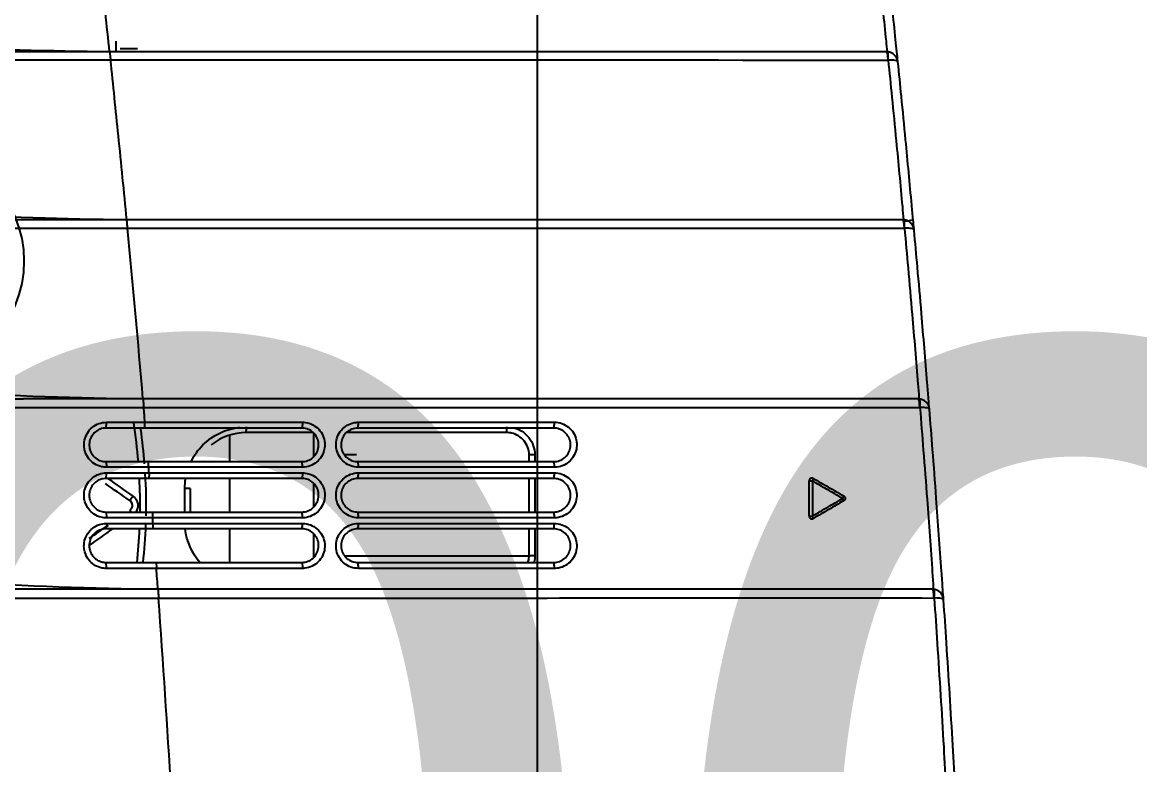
# Model space of a CAD drawing. Header units: millimetres. Extents: x 261942 to 379971, y 117646 to 213875.
# Drawn here: x 328403.7 to 328503.5, y 162389.7 to 162456 of the extents above; entities that cross this region are included whole.
import ezdxf

# ---------------------------------------------------------------- set-up
doc = ezdxf.new("R2010")
doc.units = ezdxf.units.MM
doc.header["$LTSCALE"] = 100
doc.header["$PDMODE"] = 3
doc.linetypes.add('HIDDEN', pattern=[9.525, 6.35, -3.175])
doc.layers.get('DEFPOINTS').update_dxf_attribs({"color": 248})
doc.layers.add('06-LIGHT', color=4, linetype='Continuous')
doc.layers.add('07-DIM', color=5, linetype='Continuous')
doc.styles.add('YOURNAME', font='HY울릉도M.TTF')
doc.dimstyles.new('YOURNAME-60', dxfattribs={"dimscale": 60, "dimtxt": 1.8, "dimasz": 0.9, "dimexe": 1, "dimexo": 3, "dimgap": 0.7, "dimtad": 1, "dimdec": 0, "dimzin": 0, "dimdsep": 46, "dimtxsty": 'YOURNAME', "dimblk": 'ARCHTICK', "dimcen": 0, "dimclrd": 1, "dimclre": 1, "dimclrt": 7, "dimadec": 0, "dimazin": 0, "dimtfac": 1, "dimtdec": 0, "dimtix": 1, "dimtmove": 2, "dimatfit": 3, "dimldrblk": 'ARCHTICK', "dimfxl": 0, "dimtolj": 1, "dimtzin": 0, "dimarcsym": 0})

# ---------------------------------------------------------------- blocks, each defined once
blk = doc.blocks.new('*U120')
at = {"color": 8}
for p, q in [((67.44, 103.098), (67.44, 106.098)), ((57.106, 105.5), (40.665, 105.5)), ((59.793, 105.5), (59.94, 105.5)), ((59.94, 103.515), (59.94, 105.683)), ((59.94, 99.018), (59.94, 101.185)), ((67.44, 98.598), (67.44, 101.598)), ((76.319, 101.41), (76.32, 101.41)), ((76.32, 100.591), (76.319, 100.591)), ((67.44, 94.756), (67.44, 97.098)), ((56.091, 96.5), (57.14, 96.5)), ((59.794, 96.5), (59.94, 96.5)), ((59.94, 94.5), (59.94, 96.687)), ((5.892, 91.5), (5.891, 91.5)), ((7.261, 75.5), (7.26, 75.5)), ((77.19, 60.2), (75.662, 60.2))]:
    blk.add_line(p, q, dxfattribs=at)
at = {"color": 1, "linetype": 'HIDDEN'}
blk.add_lwpolyline([(1179.942, 464.985), (1179.942, 14.985), (39.942, 14.985), (39.942, 464.985)], close=True, dxfattribs=at)
at = {"color": 8, "ltscale": 5}
blk.add_circle((95.792, 79.185), 10, dxfattribs=at)
at = {"color": 8}
for centre, start, end in [((15.396, 101.948), 0, 120), ((15.396, 98.814), 240, 0)]:
    blk.add_arc(centre, 0.25, start, end, dxfattribs=at)
at = {"color": 8, "extrusion": (0, 0, -1)}
blk.add_arc((-12.681, 100.381), 0.25, 300, 60, dxfattribs=at)
at = {"color": 8}
for centre, major_axis, ratio, start_param, end_param in [((4.61, 109.301), (0.081, 0.796), 0.16865, 1.619684, 3.142132), ((4.63, 109.3), (0, -0.8), 0.172581, 4.743891, 6.283185), ((38.465, 106.598), (0, -0.5), 0.120491, 4.644768, 6.283185), ((55.965, 106.598), (0, -0.5), 0.102549, 4.642806, 6.283185), ((40.165, 105.5), (-0.5, 0), 0.00112, 1.53589, 3.141593), ((77.459, 101), (70.962, 49.985), 0.017143, 1.522775, 1.553151), ((77.745, 100.591), (70.963, 49.485), 0.017199, 1.527422, 1.551665), ((78.307, 101), (70.246, 48.985), 0.017199, 1.535103, 1.559588), ((38.465, 102.598), (0, -0.5), 0.120705, 3.141593, 4.677658), ((55.965, 102.598), (0, -0.5), 0.103019, 3.141593, 4.676553), ((15.396, 101.948), (0.125, -0.217), 0.116328, 3.141593, 4.612423), ((15.396, 101.948), (-0.25, 0), 0.028883, 3.141593, 4.863098), ((38.465, 102.098), (0, -0.5), 0.120719, 4.68176, 6.283185), ((55.965, 102.098), (0, -0.5), 0.103065, 4.680761, 6.283185), ((76.032, 101.819), (-0.286, 0.41), 0.038088, 3.171638, 4.101454), ((12.681, 100.381), (-0.125, -0.217), 0.14247, 4.775685, 6.283185), ((12.681, 100.381), (0.125, -0.217), 0.126402, 3.141593, 4.620752), ((76.032, 100.181), (0.286, 0.41), 0.038088, 4.71878, 6.25314), ((77.459, 101), (-70.962, 49.985), 0.017143, 1.563014, 1.594553), ((77.745, 101.41), (-70.963, 49.485), 0.017199, 1.562687, 1.59367), ((78.307, 101), (-70.246, 48.985), 0.017199, 1.554496, 1.585784), ((71.44, 99.5), (-0.5, 0), 0.00112, 0, 1.53589), ((15.396, 98.814), (-0.125, -0.217), 0.132333, 4.784137, 6.283185), ((15.396, 98.814), (0.25, 0), 0.003959, 0, 1.721518), ((38.465, 98.098), (0, -0.5), 0.120738, 3.141593, 4.714524), ((55.965, 98.098), (0, -0.5), 0.10333, 3.141593, 4.714382), ((38.465, 97.598), (0, -0.5), 0.120728, 4.718615, 6.283185), ((55.965, 97.598), (0, 0.5), 0.10335, 1.576989, 3.141593), ((40.165, 96.5), (-0.5, 0), 0.00112, 1.53589, 3.141593), ((38.465, 93.598), (0, 0.5), 0.120552, 0, 1.609749), ((42.665, 94), (0, -0.5), 0.0349, 3.141593, 4.713595), ((55.965, 93.598), (0, -0.5), 0.103408, 3.141593, 4.75217), ((65.94, 94), (0, -0.5), 0.0349, 3.141593, 4.713595), ((5.874, 92.301), (0.067, 0.797), 0.161273, 1.629867, 3.14204), ((5.891, 92.3), (0, -0.8), 0.165536, 4.757669, 6.283185), ((7.247, 76.3), (0.052, 0.798), 0.150698, 1.642644, 3.141934), ((7.26, 76.3), (0, -0.8), 0.154906, 4.774382, 6.283185), ((8.696, 61.3), (0.033, 0.799), 0.136296, 1.657406, 3.14181), ((8.704, 61.3), (0, -0.8), 0.139682, 4.79332, 6.283185)]:
    blk.add_ellipse(centre, major_axis=major_axis, ratio=ratio, start_param=start_param, end_param=end_param, dxfattribs=at)
for points, degree, knots in [([(2.572, 126.5), (2.572, 126.5), (2.572, 126.5), (2.647, 125.155), (2.724, 123.808), (2.894, 120.929), (2.987, 119.397), (3.178, 116.332), (3.276, 114.798), (3.46, 111.988), (3.546, 110.71), (3.633, 109.432)], 3, [0, 0, 0, 0, 0.000004, 0.000004, 0.237138, 0.237138, 0.506455, 0.506455, 0.775615, 0.775615, 1, 1, 1, 1]), ([(4.472, 109.276), (4.379, 110.626), (4.289, 111.976), (4.099, 114.869), (4.001, 116.411), (3.809, 119.495), (3.716, 121.037), (3.548, 123.888), (3.473, 125.198), (3.399, 126.507)], 3, [0, 0, 0, 0, 0.234873, 0.234873, 0.503118, 0.503118, 0.771519, 0.771519, 1, 1, 1, 1]), ([(3.633, 109.432), (3.633, 109.432), (3.633, 109.431), (3.635, 109.413), (3.646, 109.396), (3.686, 109.366), (3.715, 109.352), (3.808, 109.321), (3.887, 109.304), (4.045, 109.285), (4.119, 109.28), (4.284, 109.273), (4.377, 109.273), (4.472, 109.276)], 3, [0, 0, 0, 0, 0.004597, 0.004597, 0.179593, 0.179593, 0.345083, 0.345083, 0.60954, 0.60954, 0.795855, 0.795855, 1, 1, 1, 1]), ([(3.633, 109.432), (3.633, 109.43), (3.634, 109.428), (3.64, 109.345), (3.656, 109.264), (3.705, 109.114), (3.738, 109.044), (3.841, 108.874), (3.925, 108.78), (4.092, 108.653), (4.169, 108.609), (4.338, 108.539), (4.433, 108.515), (4.528, 108.505)], 3, [0, 0, 0, 0, 0.004597, 0.004597, 0.179597, 0.179597, 0.345088, 0.345088, 0.609538, 0.609538, 0.795853, 0.795853, 1, 1, 1, 1]), ([(73.766, 109.28), (62.172, 109.278), (50.594, 109.276), (27.488, 109.274), (15.954, 109.273), (4.492, 109.275)], 3, [0, 0, 0, 0, 0.5, 0.5, 1, 1, 1, 1]), ([(73.827, 108.5), (73.824, 108.521), (73.819, 108.564), (73.795, 108.875), (73.776, 109.145), (73.766, 109.28)], 3, [0, 0, 0, 0, 0.336576, 0.66963, 1, 1, 1, 1]), ([(3.703, 108.5), (3.703, 108.5), (3.703, 108.5), (3.739, 107.966), (3.776, 107.432), (3.964, 104.723), (4.121, 102.543), (4.391, 98.909), (4.501, 97.455), (4.706, 94.808), (4.8, 93.614), (4.895, 92.42)], 3, [0, 0, 0, 0, 0.000004, 0.000004, 0.099857, 0.099857, 0.50649, 0.50649, 0.77742, 0.77742, 1, 1, 1, 1]), ([(5.742, 92.264), (5.641, 93.53), (5.541, 94.797), (5.33, 97.527), (5.219, 98.991), (4.948, 102.651), (4.791, 104.846), (4.605, 107.525), (4.572, 108.013), (4.539, 108.5), (4.539, 108.5), (4.539, 108.5)], 3, [0, 0, 0, 0, 0.233824, 0.233824, 0.504066, 0.504066, 0.909668, 0.909668, 0.999996, 0.999996, 1, 1, 1, 1]), ([(4.63, 108.5), (16.079, 108.5), (27.6, 108.5), (50.68, 108.5), (62.245, 108.5), (73.827, 108.5)], 3, [0, 0, 0, 0, 0.5, 0.5, 1, 1, 1, 1]), ([(73.828, 108.5), (85.608, 108.394), (97.739, 107.55), (109.827, 106.432), (110.141, 106.403)], 3, [0, 0, 0, 0, 0.974091, 1, 1, 1, 1]), ([(38.405, 102.615), (38.179, 102.615), (37.95, 102.654), (37.524, 102.805), (37.322, 102.919), (36.971, 103.204), (36.817, 103.379), (36.581, 103.766), (36.495, 103.982), (36.401, 104.424), (36.391, 104.655), (36.448, 105.101), (36.515, 105.322), (36.715, 105.722), (36.85, 105.907), (37.169, 106.218), (37.357, 106.348), (37.759, 106.537), (37.98, 106.598), (38.268, 106.628), (38.337, 106.631), (38.405, 106.631)], 3, [0, 0, 0, 0, 0.108501, 0.108501, 0.217078, 0.217078, 0.325752, 0.325752, 0.434077, 0.434077, 0.541746, 0.541746, 0.648671, 0.648671, 0.755015, 0.755015, 0.861181, 0.861181, 0.967704, 0.967704, 1, 1, 1, 1]), ([(38.465, 106.098), (38.414, 106.098), (38.363, 106.095), (38.146, 106.073), (37.981, 106.027), (37.68, 105.886), (37.539, 105.789), (37.3, 105.557), (37.198, 105.419), (37.049, 105.12), (36.998, 104.955), (36.956, 104.622), (36.963, 104.448), (37.033, 104.118), (37.098, 103.957), (37.275, 103.668), (37.39, 103.538), (37.653, 103.325), (37.805, 103.24), (38.124, 103.127), (38.295, 103.098), (38.465, 103.098)], 3, [0, 0, 0, 0, 0.032428, 0.032428, 0.139186, 0.139186, 0.24526, 0.24526, 0.35125, 0.35125, 0.457712, 0.457712, 0.565001, 0.565001, 0.673185, 0.673185, 0.782019, 0.782019, 0.891004, 0.891004, 1, 1, 1, 1]), ([(38.405, 106.631), (38.736, 106.631), (39.067, 106.631), (40.721, 106.631), (42.045, 106.631), (47.548, 106.632), (51.73, 106.632), (55.914, 106.632)], 3, [0, 0, 0, 0, 0.056756, 0.056756, 0.283781, 0.283781, 1, 1, 1, 1]), ([(40.147, 105.5), (40.147, 105.683), (40.168, 105.868), (40.212, 106.065), (40.216, 106.082), (40.22, 106.1)], 3, [0, 0, 0, 0, 0.90979, 0.90979, 1, 1, 1, 1]), ([(40.758, 106.104), (40.741, 106.049), (40.726, 105.994), (40.681, 105.795), (40.665, 105.647), (40.665, 105.5)], 3, [0, 0, 0, 0, 0.282022, 0.282022, 1, 1, 1, 1]), ([(55.914, 106.632), (56.139, 106.632), (56.368, 106.593), (56.792, 106.442), (56.994, 106.329), (57.345, 106.045), (57.499, 105.871), (57.736, 105.485), (57.822, 105.269), (57.917, 104.827), (57.927, 104.595), (57.87, 104.149), (57.804, 103.928), (57.605, 103.528), (57.47, 103.343), (57.152, 103.031), (56.964, 102.9), (56.562, 102.711), (56.341, 102.649), (56.051, 102.619), (55.982, 102.615), (55.913, 102.615)], 3, [0, 0, 0, 0, 0.108185, 0.108185, 0.216425, 0.216425, 0.325056, 0.325056, 0.433562, 0.433562, 0.541346, 0.541346, 0.64822, 0.64822, 0.754494, 0.754494, 0.860743, 0.860743, 0.967469, 0.967469, 1, 1, 1, 1]), ([(55.965, 103.098), (56.016, 103.098), (56.068, 103.1), (56.285, 103.123), (56.451, 103.169), (56.752, 103.31), (56.893, 103.408), (57.132, 103.64), (57.233, 103.779), (57.382, 104.078), (57.432, 104.243), (57.474, 104.576), (57.467, 104.749), (57.395, 105.079), (57.33, 105.241), (57.153, 105.529), (57.038, 105.659), (56.775, 105.871), (56.623, 105.956), (56.305, 106.068), (56.134, 106.098), (55.965, 106.098)], 3, [0, 0, 0, 0, 0.032628, 0.032628, 0.139536, 0.139536, 0.245702, 0.245702, 0.351641, 0.351641, 0.458067, 0.458067, 0.565498, 0.565498, 0.673919, 0.673919, 0.782769, 0.782769, 0.891417, 0.891417, 1, 1, 1, 1]), ([(60.916, 102.616), (60.839, 102.616), (60.763, 102.62), (60.464, 102.655), (60.242, 102.72), (59.838, 102.918), (59.65, 103.054), (59.334, 103.376), (59.201, 103.567), (59.01, 103.976), (58.949, 104.2), (58.912, 104.567), (58.913, 104.711), (58.955, 105.074), (59.018, 105.295), (59.212, 105.698), (59.345, 105.886), (59.66, 106.202), (59.847, 106.335), (60.248, 106.53), (60.467, 106.594), (60.764, 106.628), (60.84, 106.633), (60.916, 106.633)], 3, [0, 0, 0, 0, 0.036246, 0.036246, 0.144196, 0.144196, 0.252559, 0.252559, 0.361022, 0.361022, 0.469276, 0.469276, 0.536851, 0.536851, 0.643802, 0.643802, 0.750668, 0.750668, 0.857276, 0.857276, 0.963954, 0.963954, 1, 1, 1, 1]), ([(60.965, 106.098), (60.908, 106.097), (60.851, 106.094), (60.629, 106.069), (60.464, 106.021), (60.164, 105.876), (60.024, 105.776), (59.788, 105.54), (59.688, 105.4), (59.543, 105.099), (59.495, 104.934), (59.464, 104.662), (59.463, 104.555), (59.49, 104.281), (59.537, 104.113), (59.68, 103.808), (59.779, 103.665), (60.016, 103.425), (60.157, 103.323), (60.46, 103.176), (60.626, 103.127), (60.85, 103.101), (60.908, 103.098), (60.965, 103.098)], 3, [0, 0, 0, 0, 0.03612, 0.03612, 0.142967, 0.142967, 0.249485, 0.249485, 0.356064, 0.356064, 0.462661, 0.462661, 0.530041, 0.530041, 0.638131, 0.638131, 0.746663, 0.746663, 0.855313, 0.855313, 0.96366, 0.96366, 1, 1, 1, 1]), ([(60.916, 106.633), (61.248, 106.633), (61.579, 106.633), (63.238, 106.633), (64.566, 106.633), (68.582, 106.633), (71.272, 106.634), (73.963, 106.634), (73.963, 106.634), (73.963, 106.634)], 3, [0, 0, 0, 0, 0.076326, 0.076326, 0.381632, 0.381632, 0.999995, 0.999995, 1, 1, 1, 1]), ([(73.963, 106.634), (73.963, 106.634), (73.963, 106.634), (74.295, 106.634), (74.627, 106.634), (76.116, 106.635), (77.273, 106.635), (78.431, 106.636)], 3, [0, 0, 0, 0, 0.000013, 0.000013, 0.223182, 0.223182, 1, 1, 1, 1]), ([(78.431, 106.636), (78.594, 106.636), (78.759, 106.616), (79.135, 106.521), (79.346, 106.428), (79.72, 106.181), (79.889, 106.022), (80.161, 105.663), (80.267, 105.457), (80.38, 105.105), (80.409, 104.963), (80.443, 104.597), (80.426, 104.367), (80.319, 103.932), (80.228, 103.72), (79.983, 103.344), (79.828, 103.175), (79.474, 102.901), (79.272, 102.793), (78.858, 102.654), (78.642, 102.619), (78.428, 102.618)], 3, [0, 0, 0, 0, 0.077851, 0.077851, 0.185317, 0.185317, 0.293315, 0.293315, 0.401647, 0.401647, 0.469766, 0.469766, 0.577002, 0.577002, 0.684259, 0.684259, 0.791133, 0.791133, 0.897844, 0.897844, 1, 1, 1, 1]), ([(78.465, 103.098), (78.625, 103.098), (78.786, 103.124), (79.097, 103.227), (79.248, 103.308), (79.513, 103.512), (79.629, 103.639), (79.812, 103.919), (79.88, 104.077), (79.96, 104.403), (79.973, 104.574), (79.947, 104.847), (79.925, 104.953), (79.841, 105.216), (79.76, 105.37), (79.557, 105.638), (79.43, 105.757), (79.15, 105.942), (78.992, 106.011), (78.711, 106.082), (78.587, 106.097), (78.465, 106.098)], 3, [0, 0, 0, 0, 0.102245, 0.102245, 0.208882, 0.208882, 0.315495, 0.315495, 0.422426, 0.422426, 0.529438, 0.529438, 0.597522, 0.597522, 0.705987, 0.705987, 0.814273, 0.814273, 0.922037, 0.922037, 1, 1, 1, 1]), ([(40.665, 105.5), (40.665, 105.167), (40.665, 104.834), (40.665, 104.033), (40.665, 103.565), (40.665, 103.097)], 3, [0, 0, 0, 0, 0.416195, 0.416195, 1, 1, 1, 1]), ([(12.556, 100.598), (12.999, 100.853), (13.441, 101.109), (14.346, 101.631), (14.808, 101.898), (15.271, 102.165)], 3, [0, 0, 0, 0, 0.489286, 0.489286, 1, 1, 1, 1]), ([(15.358, 101.955), (14.895, 101.688), (14.433, 101.42), (13.528, 100.897), (13.085, 100.641), (12.643, 100.385)], 3, [0, 0, 0, 0, 0.510714, 0.510714, 1, 1, 1, 1]), ([(15.358, 98.815), (15.358, 99.34), (15.358, 99.864), (15.358, 100.911), (15.358, 101.433), (15.358, 101.955)], 3, [0, 0, 0, 0, 0.50116, 0.50116, 1, 1, 1, 1]), ([(15.646, 101.948), (15.646, 101.427), (15.646, 100.906), (15.646, 99.861), (15.646, 99.338), (15.646, 98.814)], 3, [0, 0, 0, 0, 0.498839, 0.498839, 1, 1, 1, 1]), ([(38.404, 98.096), (38.179, 98.096), (37.951, 98.136), (37.526, 98.286), (37.323, 98.4), (36.972, 98.684), (36.819, 98.859), (36.583, 99.243), (36.497, 99.458), (36.402, 99.898), (36.391, 100.128), (36.446, 100.573), (36.512, 100.793), (36.709, 101.194), (36.843, 101.38), (37.16, 101.693), (37.348, 101.825), (37.751, 102.016), (37.972, 102.078), (38.264, 102.109), (38.334, 102.113), (38.404, 102.113)], 3, [0, 0, 0, 0, 0.108286, 0.108286, 0.21667, 0.21667, 0.324851, 0.324851, 0.432489, 0.432489, 0.539562, 0.539562, 0.646218, 0.646218, 0.752731, 0.752731, 0.859444, 0.859444, 0.966684, 0.966684, 1, 1, 1, 1]), ([(38.404, 102.113), (38.735, 102.113), (39.066, 102.113), (40.721, 102.113), (42.045, 102.113), (47.548, 102.113), (51.729, 102.113), (55.913, 102.113)], 3, [0, 0, 0, 0, 0.056754, 0.056754, 0.283772, 0.283772, 1, 1, 1, 1]), ([(55.913, 102.615), (55.582, 102.615), (55.25, 102.615), (53.593, 102.615), (52.267, 102.615), (46.759, 102.615), (42.58, 102.615), (38.405, 102.615)], 3, [0, 0, 0, 0, 0.056754, 0.056754, 0.283773, 0.283773, 1, 1, 1, 1]), ([(55.913, 102.113), (56.139, 102.113), (56.367, 102.074), (56.792, 101.924), (56.994, 101.81), (57.345, 101.527), (57.498, 101.352), (57.734, 100.967), (57.821, 100.752), (57.916, 100.312), (57.927, 100.082), (57.872, 99.637), (57.806, 99.417), (57.61, 99.017), (57.476, 98.831), (57.159, 98.518), (56.971, 98.386), (56.568, 98.194), (56.346, 98.131), (56.054, 98.1), (55.983, 98.097), (55.913, 98.097)], 3, [0, 0, 0, 0, 0.108108, 0.108108, 0.216298, 0.216298, 0.324535, 0.324535, 0.432347, 0.432347, 0.539476, 0.539476, 0.646052, 0.646052, 0.752517, 0.752517, 0.859336, 0.859336, 0.966737, 0.966737, 1, 1, 1, 1]), ([(60.915, 98.097), (60.832, 98.097), (60.747, 98.102), (60.441, 98.141), (60.22, 98.209), (59.817, 98.412), (59.631, 98.55), (59.319, 98.875), (59.189, 99.067), (59.003, 99.478), (58.944, 99.701), (58.912, 100.065), (58.914, 100.208), (58.958, 100.57), (59.023, 100.79), (59.22, 101.192), (59.354, 101.379), (59.672, 101.693), (59.86, 101.825), (60.264, 102.017), (60.485, 102.079), (60.776, 102.11), (60.846, 102.114), (60.916, 102.114)], 3, [0, 0, 0, 0, 0.03981, 0.03981, 0.148007, 0.148007, 0.256203, 0.256203, 0.364183, 0.364183, 0.471842, 0.471842, 0.538525, 0.538525, 0.645662, 0.645662, 0.752693, 0.752693, 0.859719, 0.859719, 0.967018, 0.967018, 1, 1, 1, 1]), ([(74.263, 102.617), (74.263, 102.617), (74.263, 102.617), (73.931, 102.617), (73.599, 102.617), (71.939, 102.617), (70.61, 102.616), (66.493, 102.616), (63.703, 102.616), (60.916, 102.616)], 3, [0, 0, 0, 0, 0.000004, 0.000004, 0.074608, 0.074608, 0.373021, 0.373021, 1, 1, 1, 1]), ([(60.916, 102.114), (61.247, 102.114), (61.579, 102.114), (63.238, 102.114), (64.565, 102.114), (68.695, 102.114), (71.498, 102.114), (74.302, 102.115), (74.302, 102.115), (74.302, 102.115)], 3, [0, 0, 0, 0, 0.074389, 0.074389, 0.371944, 0.371944, 0.999996, 0.999996, 1, 1, 1, 1]), ([(78.428, 102.618), (78.096, 102.618), (77.763, 102.618), (76.375, 102.617), (75.319, 102.617), (74.263, 102.617), (74.263, 102.617), (74.263, 102.617)], 3, [0, 0, 0, 0, 0.239348, 0.239348, 0.999986, 0.999986, 1, 1, 1, 1]), ([(74.302, 102.115), (74.302, 102.115), (74.302, 102.115), (74.634, 102.115), (74.966, 102.115), (76.341, 102.115), (77.384, 102.115), (78.428, 102.116)], 3, [0, 0, 0, 0, 0.000014, 0.000014, 0.241602, 0.241602, 1, 1, 1, 1]), ([(78.428, 102.116), (78.583, 102.116), (78.739, 102.098), (79.108, 102.01), (79.32, 101.919), (79.698, 101.676), (79.869, 101.519), (80.145, 101.163), (80.254, 100.959), (80.37, 100.61), (80.4, 100.47), (80.44, 100.106), (80.427, 99.877), (80.326, 99.44), (80.238, 99.227), (80, 98.848), (79.847, 98.677), (79.498, 98.397), (79.297, 98.286), (78.875, 98.137), (78.649, 98.099), (78.426, 98.098)], 3, [0, 0, 0, 0, 0.073729, 0.073729, 0.181483, 0.181483, 0.289444, 0.289444, 0.397393, 0.397393, 0.464668, 0.464668, 0.571754, 0.571754, 0.678827, 0.678827, 0.785803, 0.785803, 0.892946, 0.892946, 1, 1, 1, 1]), ([(38.465, 101.598), (38.412, 101.598), (38.359, 101.595), (38.141, 101.572), (37.975, 101.525), (37.673, 101.382), (37.532, 101.284), (37.294, 101.05), (37.194, 100.911), (37.046, 100.612), (36.997, 100.447), (36.956, 100.115), (36.963, 99.943), (37.035, 99.615), (37.099, 99.454), (37.276, 99.167), (37.391, 99.036), (37.654, 98.824), (37.806, 98.739), (38.125, 98.627), (38.296, 98.598), (38.465, 98.598)], 3, [0, 0, 0, 0, 0.033474, 0.033474, 0.14108, 0.14108, 0.247873, 0.247873, 0.354169, 0.354169, 0.460411, 0.460411, 0.567043, 0.567043, 0.674393, 0.674393, 0.782562, 0.782562, 0.891233, 0.891233, 1, 1, 1, 1]), ([(40.147, 98.598), (40.147, 99.565), (40.147, 100.532), (40.147, 101.532), (40.147, 101.565), (40.147, 101.597)], 3, [0, 0, 0, 0, 0.967399, 0.967399, 1, 1, 1, 1]), ([(40.665, 101.597), (40.665, 101.232), (40.665, 100.866), (40.665, 99.866), (40.665, 99.232), (40.665, 98.598)], 3, [0, 0, 0, 0, 0.365767, 0.365767, 1, 1, 1, 1]), ([(55.965, 98.598), (56.017, 98.598), (56.07, 98.6), (56.289, 98.623), (56.455, 98.67), (56.758, 98.813), (56.899, 98.912), (57.136, 99.146), (57.237, 99.285), (57.384, 99.584), (57.433, 99.748), (57.474, 100.08), (57.466, 100.253), (57.395, 100.581), (57.33, 100.742), (57.153, 101.029), (57.038, 101.159), (56.775, 101.371), (56.623, 101.456), (56.305, 101.568), (56.134, 101.598), (55.965, 101.598)], 3, [0, 0, 0, 0, 0.033385, 0.033385, 0.141099, 0.141099, 0.248011, 0.248011, 0.354289, 0.354289, 0.460473, 0.460473, 0.56718, 0.56718, 0.674743, 0.674743, 0.783016, 0.783016, 0.891497, 0.891497, 1, 1, 1, 1]), ([(60.965, 101.598), (60.913, 101.597), (60.861, 101.595), (60.643, 101.572), (60.477, 101.525), (60.174, 101.382), (60.033, 101.284), (59.795, 101.049), (59.694, 100.91), (59.546, 100.609), (59.497, 100.444), (59.465, 100.174), (59.463, 100.068), (59.487, 99.796), (59.532, 99.629), (59.671, 99.322), (59.768, 99.179), (60.002, 98.936), (60.142, 98.833), (60.444, 98.681), (60.61, 98.631), (60.839, 98.602), (60.902, 98.598), (60.965, 98.598)], 3, [0, 0, 0, 0, 0.03307, 0.03307, 0.140669, 0.140669, 0.24776, 0.24776, 0.354618, 0.354618, 0.461426, 0.461426, 0.527881, 0.527881, 0.635258, 0.635258, 0.743152, 0.743152, 0.851512, 0.851512, 0.960069, 0.960069, 1, 1, 1, 1]), ([(70.94, 99.5), (70.94, 99.834), (70.94, 100.167), (70.94, 100.866), (70.94, 101.232), (70.94, 101.598)], 3, [0, 0, 0, 0, 0.476796, 0.476796, 1, 1, 1, 1]), ([(71.422, 101.598), (71.422, 101.565), (71.422, 101.532), (71.422, 100.833), (71.422, 100.166), (71.422, 99.5)], 3, [0, 0, 0, 0, 0.046661, 0.046661, 1, 1, 1, 1]), ([(76.05, 100.173), (75.985, 100.218), (75.926, 100.271), (75.8, 100.415), (75.739, 100.513), (75.654, 100.721), (75.629, 100.834), (75.619, 101.017), (75.623, 101.088), (75.651, 101.269), (75.688, 101.379), (75.765, 101.523), (75.792, 101.566), (75.822, 101.606)], 3, [0, 0, 0, 0, 0.145885, 0.145885, 0.355443, 0.355443, 0.565518, 0.565518, 0.695707, 0.695707, 0.906755, 0.906755, 1, 1, 1, 1]), ([(76.319, 101.41), (76.301, 101.398), (76.284, 101.384), (76.227, 101.332), (76.191, 101.287), (76.137, 101.188), (76.118, 101.133), (76.104, 101.044), (76.102, 101.008), (76.107, 100.918), (76.12, 100.862), (76.163, 100.759), (76.193, 100.71), (76.257, 100.639), (76.286, 100.613), (76.319, 100.591)], 3, [0, 0, 0, 0, 0.066277, 0.066277, 0.243538, 0.243538, 0.419249, 0.419249, 0.527308, 0.527308, 0.701967, 0.701967, 0.877213, 0.877213, 1, 1, 1, 1]), ([(76.32, 101.41), (76.274, 101.378), (76.233, 101.337), (76.167, 101.246), (76.142, 101.195), (76.11, 101.087), (76.103, 101.03), (76.109, 100.919), (76.122, 100.863), (76.164, 100.76), (76.194, 100.711), (76.257, 100.64), (76.287, 100.613), (76.32, 100.591)], 3, [0, 0, 0, 0, 0.175877, 0.175877, 0.351794, 0.351794, 0.527146, 0.527146, 0.701996, 0.701996, 0.876911, 0.876911, 1, 1, 1, 1]), ([(78.465, 98.598), (78.632, 98.598), (78.801, 98.627), (79.117, 98.737), (79.268, 98.82), (79.529, 99.029), (79.644, 99.157), (79.822, 99.44), (79.888, 99.598), (79.963, 99.924), (79.973, 100.096), (79.943, 100.368), (79.92, 100.472), (79.833, 100.733), (79.751, 100.885), (79.544, 101.151), (79.416, 101.268), (79.133, 101.45), (78.974, 101.518), (78.698, 101.584), (78.581, 101.597), (78.465, 101.598)], 3, [0, 0, 0, 0, 0.107278, 0.107278, 0.214509, 0.214509, 0.321349, 0.321349, 0.428125, 0.428125, 0.534902, 0.534902, 0.602044, 0.602044, 0.709956, 0.709956, 0.818084, 0.818084, 0.926117, 0.926117, 1, 1, 1, 1]), ([(15.271, 98.598), (14.827, 98.854), (14.384, 99.11), (13.479, 99.632), (13.018, 99.898), (12.556, 100.165)], 3, [0, 0, 0, 0, 0.489926, 0.489926, 1, 1, 1, 1]), ([(12.643, 100.385), (13.104, 100.118), (13.566, 99.852), (14.471, 99.328), (14.914, 99.072), (15.358, 98.815)], 3, [0, 0, 0, 0, 0.510078, 0.510078, 1, 1, 1, 1]), ([(55.913, 98.097), (55.582, 98.097), (55.25, 98.097), (53.592, 98.096), (52.267, 98.096), (46.759, 98.096), (42.58, 98.096), (38.404, 98.096)], 3, [0, 0, 0, 0, 0.056754, 0.056754, 0.28377, 0.28377, 1, 1, 1, 1]), ([(74.616, 98.097), (74.616, 98.097), (74.616, 98.097), (74.284, 98.097), (73.952, 98.097), (72.291, 98.097), (70.963, 98.097), (66.727, 98.097), (63.821, 98.097), (60.915, 98.097)], 3, [0, 0, 0, 0, 0.000004, 0.000004, 0.072684, 0.072684, 0.363403, 0.363403, 1, 1, 1, 1]), ([(78.426, 98.098), (78.094, 98.098), (77.761, 98.098), (76.491, 98.098), (75.553, 98.097), (74.616, 98.097), (74.616, 98.097), (74.616, 98.097)], 3, [0, 0, 0, 0, 0.261588, 0.261588, 0.999984, 0.999984, 1, 1, 1, 1]), ([(38.405, 93.578), (38.18, 93.578), (37.952, 93.617), (37.528, 93.767), (37.326, 93.88), (36.975, 94.163), (36.822, 94.337), (36.586, 94.719), (36.499, 94.933), (36.403, 95.37), (36.391, 95.599), (36.443, 96.043), (36.507, 96.263), (36.702, 96.665), (36.835, 96.852), (37.151, 97.168), (37.339, 97.301), (37.743, 97.495), (37.965, 97.558), (38.26, 97.59), (38.332, 97.594), (38.404, 97.594)], 3, [0, 0, 0, 0, 0.107882, 0.107882, 0.215881, 0.215881, 0.323448, 0.323448, 0.430427, 0.430427, 0.537061, 0.537061, 0.643664, 0.643664, 0.750524, 0.750524, 0.857857, 0.857857, 0.965748, 0.965748, 1, 1, 1, 1]), ([(38.465, 97.098), (38.411, 97.098), (38.357, 97.095), (38.136, 97.071), (37.969, 97.023), (37.666, 96.878), (37.526, 96.779), (37.289, 96.543), (37.189, 96.404), (37.043, 96.103), (36.995, 95.939), (36.956, 95.607), (36.964, 95.436), (37.037, 95.109), (37.102, 94.95), (37.279, 94.664), (37.393, 94.534), (37.656, 94.323), (37.808, 94.239), (38.126, 94.127), (38.297, 94.098), (38.465, 94.098)], 3, [0, 0, 0, 0, 0.034419, 0.034419, 0.142762, 0.142762, 0.250327, 0.250327, 0.357125, 0.357125, 0.463407, 0.463407, 0.569594, 0.569594, 0.676176, 0.676176, 0.783568, 0.783568, 0.891704, 0.891704, 1, 1, 1, 1]), ([(38.404, 97.594), (38.735, 97.594), (39.066, 97.594), (40.721, 97.594), (42.045, 97.594), (47.548, 97.594), (51.729, 97.594), (55.913, 97.594)], 3, [0, 0, 0, 0, 0.056754, 0.056754, 0.283771, 0.283771, 1, 1, 1, 1]), ([(55.913, 97.594), (56.138, 97.594), (56.366, 97.555), (56.79, 97.405), (56.992, 97.292), (57.343, 97.009), (57.496, 96.835), (57.732, 96.453), (57.819, 96.239), (57.915, 95.801), (57.926, 95.572), (57.874, 95.128), (57.81, 94.908), (57.615, 94.507), (57.482, 94.32), (57.166, 94.004), (56.978, 93.871), (56.574, 93.677), (56.351, 93.613), (56.056, 93.582), (55.985, 93.578), (55.913, 93.578)], 3, [0, 0, 0, 0, 0.10783, 0.10783, 0.215762, 0.215762, 0.323471, 0.323471, 0.430614, 0.430614, 0.537253, 0.537253, 0.64376, 0.64376, 0.750608, 0.750608, 0.858075, 0.858075, 0.966084, 0.966084, 1, 1, 1, 1]), ([(55.965, 94.098), (56.019, 94.098), (56.072, 94.1), (56.293, 94.124), (56.46, 94.172), (56.763, 94.317), (56.904, 94.416), (57.141, 94.652), (57.241, 94.791), (57.387, 95.091), (57.435, 95.256), (57.474, 95.587), (57.466, 95.758), (57.393, 96.085), (57.328, 96.245), (57.151, 96.531), (57.036, 96.661), (56.774, 96.872), (56.622, 96.956), (56.304, 97.068), (56.133, 97.098), (55.965, 97.098)], 3, [0, 0, 0, 0, 0.034044, 0.034044, 0.142449, 0.142449, 0.250168, 0.250168, 0.356996, 0.356996, 0.463211, 0.463211, 0.569418, 0.569418, 0.67619, 0.67619, 0.783761, 0.783761, 0.891835, 0.891835, 1, 1, 1, 1]), ([(60.915, 93.578), (60.824, 93.578), (60.733, 93.584), (60.42, 93.628), (60.199, 93.698), (59.799, 93.905), (59.614, 94.045), (59.307, 94.373), (59.179, 94.565), (58.998, 94.975), (58.941, 95.199), (58.911, 95.561), (58.915, 95.702), (58.96, 96.062), (59.027, 96.283), (59.227, 96.685), (59.363, 96.871), (59.684, 97.184), (59.874, 97.314), (60.28, 97.503), (60.503, 97.564), (60.789, 97.591), (60.852, 97.595), (60.915, 97.595)], 3, [0, 0, 0, 0, 0.043237, 0.043237, 0.151417, 0.151417, 0.259221, 0.259221, 0.366628, 0.366628, 0.473779, 0.473779, 0.539795, 0.539795, 0.647301, 0.647301, 0.754686, 0.754686, 0.862228, 0.862228, 0.97008, 0.97008, 1, 1, 1, 1]), ([(60.965, 97.098), (60.918, 97.097), (60.87, 97.095), (60.656, 97.075), (60.489, 97.03), (60.184, 96.888), (60.042, 96.791), (59.801, 96.557), (59.7, 96.418), (59.55, 96.119), (59.499, 95.953), (59.465, 95.684), (59.463, 95.579), (59.485, 95.308), (59.528, 95.141), (59.664, 94.835), (59.759, 94.691), (59.99, 94.446), (60.128, 94.342), (60.428, 94.187), (60.594, 94.135), (60.828, 94.102), (60.897, 94.098), (60.965, 94.098)], 3, [0, 0, 0, 0, 0.029999, 0.029999, 0.138229, 0.138229, 0.245973, 0.245973, 0.35332, 0.35332, 0.460576, 0.460576, 0.526373, 0.526373, 0.633179, 0.633179, 0.740371, 0.740371, 0.848192, 0.848192, 0.95664, 0.95664, 1, 1, 1, 1]), ([(60.915, 97.595), (61.247, 97.595), (61.579, 97.595), (63.238, 97.595), (64.565, 97.595), (68.812, 97.595), (71.734, 97.595), (74.656, 97.595), (74.656, 97.595), (74.656, 97.595)], 3, [0, 0, 0, 0, 0.072467, 0.072467, 0.362336, 0.362336, 0.999996, 0.999996, 1, 1, 1, 1]), ([(70.852, 97.07), (70.586, 96.53), (70.234, 96.033), (68.931, 94.731), (67.748, 94.167), (66.504, 94.031)], 3, [0, 0, 0, 0, 0.32606, 0.32606, 1, 1, 1, 1]), ([(74.656, 97.595), (74.656, 97.595), (74.656, 97.595), (74.988, 97.595), (75.32, 97.595), (76.577, 97.595), (77.501, 97.596), (78.426, 97.596)], 3, [0, 0, 0, 0, 0.000016, 0.000016, 0.264399, 0.264399, 1, 1, 1, 1]), ([(78.426, 97.596), (78.574, 97.596), (78.723, 97.579), (79.086, 97.497), (79.3, 97.408), (79.68, 97.168), (79.852, 97.013), (80.131, 96.66), (80.242, 96.458), (80.361, 96.113), (80.393, 95.975), (80.437, 95.613), (80.427, 95.383), (80.332, 94.945), (80.247, 94.731), (80.014, 94.349), (79.863, 94.175), (79.517, 93.891), (79.317, 93.776), (78.889, 93.62), (78.655, 93.579), (78.424, 93.579)], 3, [0, 0, 0, 0, 0.070469, 0.070469, 0.178273, 0.178273, 0.285981, 0.285981, 0.393451, 0.393451, 0.45984, 0.45984, 0.56702, 0.56702, 0.674158, 0.674158, 0.781457, 0.781457, 0.889124, 0.889124, 1, 1, 1, 1]), ([(78.465, 94.098), (78.469, 94.098), (78.474, 94.098), (78.647, 94.099), (78.817, 94.13), (79.134, 94.245), (79.284, 94.33), (79.543, 94.543), (79.656, 94.672), (79.83, 94.958), (79.894, 95.117), (79.965, 95.444), (79.973, 95.616), (79.939, 95.886), (79.915, 95.989), (79.826, 96.247), (79.743, 96.398), (79.534, 96.662), (79.405, 96.777), (79.12, 96.957), (78.96, 97.023), (78.687, 97.085), (78.576, 97.097), (78.465, 97.098)], 3, [0, 0, 0, 0, 0.002854, 0.002854, 0.111107, 0.111107, 0.219012, 0.219012, 0.32633, 0.32633, 0.433264, 0.433264, 0.540124, 0.540124, 0.606323, 0.606323, 0.713618, 0.713618, 0.821361, 0.821361, 0.929377, 0.929377, 1, 1, 1, 1]), ([(42.004, 94.084), (41.764, 94.148), (41.531, 94.249), (41.084, 94.529), (40.869, 94.72), (40.52, 95.157), (40.381, 95.409), (40.196, 95.936), (40.147, 96.22), (40.147, 96.5)], 3, [0, 0, 0, 0, 0.228215, 0.228215, 0.485519, 0.485519, 0.742758, 0.742758, 1, 1, 1, 1]), ([(40.665, 96.5), (40.665, 96.276), (40.703, 96.05), (40.851, 95.627), (40.963, 95.426), (41.242, 95.077), (41.414, 94.924), (41.793, 94.686), (42.006, 94.599), (42.369, 94.517), (42.517, 94.5), (42.665, 94.5)], 3, [0, 0, 0, 0, 0.214742, 0.214742, 0.429493, 0.429493, 0.644321, 0.644321, 0.859295, 0.859295, 1, 1, 1, 1]), ([(55.913, 93.578), (55.582, 93.578), (55.25, 93.578), (53.593, 93.578), (52.267, 93.578), (46.759, 93.578), (42.58, 93.578), (38.405, 93.578)], 3, [0, 0, 0, 0, 0.056755, 0.056755, 0.283775, 0.283775, 1, 1, 1, 1]), ([(74.984, 93.578), (74.984, 93.578), (74.984, 93.578), (74.652, 93.578), (74.32, 93.578), (72.659, 93.578), (71.331, 93.578), (66.973, 93.578), (63.943, 93.578), (60.915, 93.578)], 3, [0, 0, 0, 0, 0.000004, 0.000004, 0.070781, 0.070781, 0.353888, 0.353888, 1, 1, 1, 1]), ([(78.424, 93.579), (78.092, 93.578), (77.76, 93.578), (76.613, 93.578), (75.798, 93.578), (74.984, 93.578), (74.984, 93.578), (74.984, 93.578)], 3, [0, 0, 0, 0, 0.289659, 0.289659, 0.999983, 0.999983, 1, 1, 1, 1]), ([(4.895, 92.42), (4.895, 92.42), (4.895, 92.419), (4.897, 92.4), (4.909, 92.383), (4.951, 92.351), (4.981, 92.337), (5.076, 92.304), (5.155, 92.288), (5.314, 92.27), (5.389, 92.265), (5.554, 92.26), (5.648, 92.26), (5.742, 92.264)], 3, [0, 0, 0, 0, 0.004579, 0.004579, 0.181838, 0.181838, 0.349144, 0.349144, 0.6109, 0.6109, 0.796796, 0.796796, 1, 1, 1, 1]), ([(4.895, 92.42), (4.896, 92.418), (4.896, 92.416), (4.903, 92.332), (4.92, 92.25), (4.973, 92.098), (5.007, 92.027), (5.114, 91.859), (5.2, 91.768), (5.368, 91.643), (5.446, 91.6), (5.616, 91.534), (5.711, 91.512), (5.807, 91.503)], 3, [0, 0, 0, 0, 0.004579, 0.004579, 0.181841, 0.181841, 0.349149, 0.349149, 0.610898, 0.610898, 0.796793, 0.796793, 1, 1, 1, 1]), ([(75.094, 92.26), (69.316, 92.26), (63.541, 92.259), (51.832, 92.26), (45.899, 92.26), (33.387, 92.261), (26.808, 92.261), (15.407, 92.262), (10.578, 92.262), (5.759, 92.264)], 3, [0, 0, 0, 0, 0.249054, 0.249054, 0.505367, 0.505367, 0.790188, 0.790188, 1, 1, 1, 1]), ([(75.162, 91.5), (75.16, 91.52), (75.154, 91.561), (75.127, 91.86), (75.105, 92.127), (75.094, 92.26)], 3, [0, 0, 0, 0, 0.333195, 0.666203, 1, 1, 1, 1]), ([(4.975, 91.5), (4.975, 91.5), (4.975, 91.5), (5.013, 91.015), (5.053, 90.529), (5.259, 87.986), (5.43, 85.924), (5.724, 82.488), (5.844, 81.113), (6.064, 78.629), (6.164, 77.519), (6.265, 76.41)], 3, [0, 0, 0, 0, 0.000004, 0.000004, 0.096735, 0.096735, 0.506429, 0.506429, 0.779373, 0.779373, 1, 1, 1, 1]), ([(7.123, 76.251), (7.015, 77.432), (6.909, 78.615), (6.681, 81.183), (6.561, 82.569), (6.265, 86.033), (6.092, 88.112), (5.889, 90.625), (5.854, 91.063), (5.819, 91.5), (5.819, 91.5), (5.819, 91.5)], 3, [0, 0, 0, 0, 0.232545, 0.232545, 0.504897, 0.504897, 0.913704, 0.913704, 0.999996, 0.999996, 1, 1, 1, 1]), ([(5.891, 91.5), (10.704, 91.5), (15.527, 91.5), (26.916, 91.5), (33.488, 91.5), (45.99, 91.5), (51.918, 91.5), (63.617, 91.5), (69.388, 91.5), (75.162, 91.5)], 3, [0, 0, 0, 0, 0.20974, 0.20974, 0.494552, 0.494552, 0.750903, 0.750903, 1, 1, 1, 1]), ([(6.265, 76.41), (6.265, 76.409), (6.265, 76.409), (6.265, 76.404), (6.266, 76.399), (6.273, 76.38), (6.285, 76.365), (6.324, 76.335), (6.355, 76.32), (6.454, 76.287), (6.534, 76.271), (6.694, 76.253), (6.769, 76.248), (6.935, 76.244), (7.028, 76.246), (7.123, 76.251)], 3, [0, 0, 0, 0, 0.004554, 0.004554, 0.044272, 0.044272, 0.184889, 0.184889, 0.355045, 0.355045, 0.613023, 0.613023, 0.798214, 0.798214, 1, 1, 1, 1]), ([(6.265, 76.41), (6.265, 76.407), (6.265, 76.405), (6.267, 76.385), (6.269, 76.366), (6.282, 76.282), (6.299, 76.218), (6.349, 76.081), (6.385, 76.009), (6.497, 75.843), (6.583, 75.754), (6.753, 75.633), (6.832, 75.592), (7.004, 75.529), (7.1, 75.508), (7.195, 75.502)], 3, [0, 0, 0, 0, 0.004555, 0.004555, 0.044275, 0.044275, 0.184893, 0.184893, 0.355049, 0.355049, 0.61302, 0.61302, 0.79821, 0.79821, 1, 1, 1, 1]), ([(76.538, 76.23), (76.55, 76.1), (76.574, 75.842), (76.603, 75.557), (76.609, 75.519), (76.612, 75.5)], 3, [0, 0, 0, 0, 0.336886, 0.669865, 1, 1, 1, 1]), ([(6.353, 75.5), (6.353, 75.5), (6.353, 75.5), (6.393, 75.063), (6.433, 74.626), (6.652, 72.249), (6.835, 70.306), (7.146, 67.068), (7.273, 65.773), (7.503, 63.452), (7.606, 62.425), (7.71, 61.4)], 3, [0, 0, 0, 0, 0.000004, 0.000004, 0.093122, 0.093122, 0.506225, 0.506225, 0.781415, 0.781415, 1, 1, 1, 1]), ([(8.584, 61.236), (8.473, 62.333), (8.362, 63.432), (8.123, 65.837), (7.995, 67.144), (7.681, 70.413), (7.496, 72.375), (7.28, 74.722), (7.245, 75.111), (7.209, 75.5), (7.209, 75.5), (7.209, 75.5)], 3, [0, 0, 0, 0, 0.231179, 0.231179, 0.505815, 0.505815, 0.918087, 0.918087, 0.999996, 0.999996, 1, 1, 1, 1]), ([(7.261, 75.5), (23.133, 75.5), (41.409, 75.5), (58.556, 75.5), (76.613, 75.5)], 2, [0, 0, 0, 0.492905, 0.492905, 1, 1, 1]), ([(76.613, 75.5), (76.853, 72.996), (77.325, 68.213), (77.822, 63.45), (78.063, 61.196)], 3, [0, 0, 0, 0, 0.524499, 1, 1, 1, 1]), ([(7.71, 61.4), (7.71, 61.399), (7.71, 61.399), (7.711, 61.391), (7.713, 61.385), (7.722, 61.364), (7.734, 61.349), (7.775, 61.318), (7.809, 61.302), (7.911, 61.268), (7.992, 61.252), (8.153, 61.234), (8.229, 61.23), (8.396, 61.227), (8.49, 61.23), (8.584, 61.236)], 3, [0, 0, 0, 0, 0.004516, 0.004516, 0.060274, 0.060274, 0.189768, 0.189768, 0.363921, 0.363921, 0.61661, 0.61661, 0.800474, 0.800474, 1, 1, 1, 1]), ([(7.71, 61.4), (7.71, 61.397), (7.71, 61.395), (7.714, 61.367), (7.717, 61.341), (7.734, 61.254), (7.751, 61.195), (7.803, 61.061), (7.842, 60.987), (7.959, 60.823), (8.047, 60.737), (8.218, 60.622), (8.298, 60.582), (8.472, 60.523), (8.567, 60.505), (8.663, 60.501)], 3, [0, 0, 0, 0, 0.004516, 0.004516, 0.060277, 0.060277, 0.189772, 0.189772, 0.363924, 0.363924, 0.616606, 0.616606, 0.800469, 0.800469, 1, 1, 1, 1]), ([(7.722, 61.348), (7.751, 61.066), (7.779, 60.783), (7.843, 60.136), (7.88, 59.771), (8.104, 57.556), (8.3, 55.702), (8.664, 52.617), (8.82, 51.383), (9.117, 49.215), (9.254, 48.279), (9.4, 47.346)], 3, [0, 0, 0, 0, 0.060502, 0.060502, 0.138457, 0.138457, 0.534383, 0.534383, 0.798681, 0.798681, 1, 1, 1, 1]), ([(78.141, 60.5), (78.139, 60.518), (78.133, 60.553), (78.103, 60.82), (78.076, 61.07), (78.063, 61.196)], 3, [0, 0, 0, 0, 0.326547, 0.659518, 1, 1, 1, 1]), ([(10.297, 47.217), (10.14, 48.215), (9.993, 49.217), (9.685, 51.46), (9.529, 52.702), (9.161, 55.812), (8.963, 57.683), (8.742, 59.866), (8.71, 60.183), (8.678, 60.5), (8.678, 60.5), (8.678, 60.501)], 3, [0, 0, 0, 0, 0.227114, 0.227114, 0.507581, 0.507581, 0.928515, 0.928515, 0.999968, 0.999968, 1, 1, 1, 1]), ([(78.143, 60.5), (78.394, 58.154), (78.883, 53.684), (79.392, 49.25), (79.637, 47.16)], 3, [0, 0, 0, 0, 0.524989, 1, 1, 1, 1])]:
    blk.add_open_spline(points, degree=degree, knots=knots, dxfattribs=at)
for points in [[(72.64, 126.5), (72.977, 120.777), (73.354, 115.024), (73.766, 109.28)], [(3.639, 109.432), (3.66, 109.122), (3.681, 108.811), (3.703, 108.501)], [(4.492, 109.275), (4.485, 109.275), (4.478, 109.275), (4.472, 109.276)], [(110.14, 109.349), (98.004, 109.306), (85.875, 109.281), (73.766, 109.28)], [(4.528, 108.505), (4.562, 108.502), (4.596, 108.5), (4.63, 108.5)], [(73.827, 108.5), (85.917, 108.5), (98.024, 108.5), (110.14, 108.5)], [(73.827, 108.5), (73.827, 108.5), (73.827, 108.5), (73.828, 108.5)], [(73.828, 108.5), (73.872, 107.879), (73.917, 107.256), (73.963, 106.634)], [(55.965, 106.098), (50.126, 106.098), (44.292, 106.098), (38.465, 106.098)], [(60.965, 106.098), (60.938, 106.098), (60.914, 106.36), (60.916, 106.633)], [(74.005, 106.098), (69.656, 106.098), (65.309, 106.098), (60.965, 106.098)], [(70.061, 106.121), (70.792, 105.283), (71.261, 104.219), (71.388, 103.105)], [(74.005, 106.098), (73.982, 106.098), (73.961, 106.361), (73.963, 106.634)], [(78.465, 106.098), (76.977, 106.098), (75.491, 106.098), (74.005, 106.098)], [(74.93, 102.744), (74.972, 103.87), (75.053, 104.995), (75.174, 106.115)], [(75.688, 106.114), (75.581, 105.112), (75.505, 104.106), (75.461, 103.099)], [(78.431, 106.636), (78.429, 106.362), (78.446, 106.098), (78.465, 106.098)], [(40.147, 103.097), (40.147, 103.898), (40.147, 104.699), (40.147, 105.5)], [(38.465, 103.098), (44.292, 103.098), (50.126, 103.098), (55.965, 103.098)], [(60.965, 103.098), (60.94, 103.098), (60.917, 102.871), (60.916, 102.616)], [(60.965, 103.098), (65.409, 103.098), (69.856, 103.098), (74.306, 103.098)], [(74.263, 102.617), (74.264, 102.872), (74.284, 103.098), (74.306, 103.098)], [(74.306, 103.098), (75.692, 103.098), (77.078, 103.098), (78.465, 103.098)], [(78.428, 102.618), (78.429, 102.873), (78.446, 103.098), (78.465, 103.098)], [(60.916, 102.114), (60.915, 101.847), (60.939, 101.598), (60.965, 101.598)], [(74.263, 102.617), (74.276, 102.449), (74.289, 102.282), (74.302, 102.115)], [(74.344, 101.598), (74.322, 101.598), (74.301, 101.847), (74.302, 102.115)], [(74.982, 98.189), (74.908, 99.44), (74.883, 100.694), (74.908, 101.947)], [(78.465, 101.598), (78.445, 101.598), (78.427, 101.848), (78.428, 102.116)], [(55.965, 101.598), (50.126, 101.598), (44.292, 101.598), (38.465, 101.598)], [(74.344, 101.598), (69.882, 101.598), (65.422, 101.598), (60.965, 101.598)], [(78.465, 101.598), (77.091, 101.598), (75.717, 101.598), (74.344, 101.598)], [(75.419, 101.599), (75.406, 100.596), (75.425, 99.592), (75.476, 98.59)], [(71.422, 99.5), (71.422, 99.195), (71.396, 98.892), (71.345, 98.594)], [(38.465, 98.598), (44.292, 98.598), (50.126, 98.598), (55.965, 98.598)], [(60.915, 98.097), (60.915, 98.359), (60.939, 98.598), (60.965, 98.598)], [(60.965, 98.598), (65.527, 98.598), (70.091, 98.598), (74.659, 98.598)], [(74.616, 98.097), (74.616, 98.359), (74.636, 98.598), (74.659, 98.598)], [(74.616, 98.097), (74.629, 97.93), (74.643, 97.763), (74.656, 97.595)], [(74.659, 98.598), (75.927, 98.598), (77.196, 98.598), (78.465, 98.598)], [(78.465, 98.598), (78.444, 98.598), (78.426, 98.36), (78.426, 98.098)], [(55.965, 97.098), (50.126, 97.098), (44.292, 97.098), (38.465, 97.098)], [(40.147, 96.5), (40.147, 96.699), (40.147, 96.898), (40.147, 97.098)], [(40.665, 97.098), (40.665, 96.898), (40.665, 96.699), (40.665, 96.5)], [(60.915, 97.595), (60.916, 97.334), (60.939, 97.098), (60.965, 97.098)], [(74.699, 97.098), (70.118, 97.098), (65.54, 97.098), (60.965, 97.098)], [(74.656, 97.595), (74.656, 97.334), (74.677, 97.098), (74.699, 97.098)], [(78.465, 97.098), (77.209, 97.098), (75.954, 97.098), (74.699, 97.098)], [(75.389, 94.19), (75.24, 95.218), (75.125, 96.25), (75.044, 97.285)], [(75.574, 97.096), (75.668, 95.938), (75.805, 94.784), (75.983, 93.636)], [(78.465, 97.098), (78.444, 97.098), (78.426, 97.335), (78.426, 97.596)], [(65.94, 94.5), (67.074, 94.5), (68.188, 94.9), (69.064, 95.598)], [(38.465, 94.098), (44.292, 94.098), (50.126, 94.098), (55.965, 94.098)], [(42.665, 94.5), (47.435, 94.5), (52.205, 94.5), (56.974, 94.5)], [(59.966, 94.5), (61.957, 94.5), (63.948, 94.5), (65.94, 94.5)], [(60.915, 93.578), (60.914, 93.846), (60.938, 94.098), (60.965, 94.098)], [(60.965, 94.098), (65.649, 94.098), (70.337, 94.098), (75.027, 94.098)], [(75.027, 94.098), (75.004, 94.098), (74.983, 93.846), (74.984, 93.578)], [(75.027, 94.098), (76.173, 94.098), (77.319, 94.098), (78.465, 94.098)], [(78.465, 94.098), (78.443, 94.098), (78.423, 93.846), (78.424, 93.579)], [(74.984, 93.578), (75.021, 93.138), (75.057, 92.699), (75.094, 92.26)], [(4.901, 92.42), (4.926, 92.114), (4.95, 91.807), (4.975, 91.501)], [(5.759, 92.264), (5.753, 92.264), (5.748, 92.264), (5.742, 92.264)], [(110.14, 92.325), (98.447, 92.283), (86.761, 92.26), (75.094, 92.26)], [(5.807, 91.503), (5.835, 91.501), (5.863, 91.5), (5.891, 91.5)], [(75.162, 91.5), (78.719, 91.5), (82.277, 91.5), (85.837, 91.5)], [(75.162, 91.5), (75.163, 91.5), (75.163, 91.5), (75.164, 91.5)], [(75.164, 91.5), (86.809, 91.393), (98.492, 90.636), (110.14, 89.64)], [(75.164, 91.5), (75.591, 86.417), (76.051, 81.307), (76.538, 76.23)], [(110.14, 91.5), (102.034, 91.5), (93.933, 91.5), (85.837, 91.5)], [(6.278, 76.323), (6.303, 76.049), (6.328, 75.775), (6.353, 75.5)], [(7.136, 76.25), (7.132, 76.25), (7.127, 76.251), (7.123, 76.251)], [(76.538, 76.23), (53.323, 76.234), (30.152, 76.237), (7.136, 76.25)], [(110.14, 76.289), (98.93, 76.25), (87.725, 76.228), (76.538, 76.23)], [(6.353, 75.5), (6.347, 75.537), (6.727, 75.607), (7.195, 75.656)], [(7.195, 75.502), (7.217, 75.501), (7.238, 75.5), (7.26, 75.5)], [(7.26, 75.5), (30.261, 75.5), (53.413, 75.5), (76.612, 75.5)], [(76.612, 75.5), (77.015, 75.5), (77.418, 75.5), (77.821, 75.5)], [(76.612, 75.5), (76.612, 75.5), (76.613, 75.5), (76.613, 75.5)], [(76.613, 75.5), (87.776, 75.394), (98.968, 74.75), (110.141, 73.887)], [(77.821, 75.5), (81.926, 75.5), (86.033, 75.5), (90.143, 75.5)], [(8.593, 61.236), (8.59, 61.236), (8.587, 61.236), (8.584, 61.236)], [(78.063, 61.196), (54.841, 61.205), (31.659, 61.215), (8.593, 61.236)], [(110.14, 61.236), (99.44, 61.207), (88.745, 61.192), (78.063, 61.196)], [(8.663, 60.501), (8.677, 60.5), (8.69, 60.5), (8.704, 60.5)], [(8.704, 60.5), (31.76, 60.5), (54.93, 60.5), (78.141, 60.5)], [(77.564, 60.5), (77.564, 60.185), (77.564, 59.87), (77.564, 59.555)], [(78.141, 60.5), (82.033, 60.5), (85.927, 60.5), (89.822, 60.5)], [(78.141, 60.5), (78.142, 60.5), (78.142, 60.5), (78.143, 60.5)], [(78.143, 60.5), (88.798, 60.395), (99.476, 59.846), (110.141, 59.104)]]:
    blk.add_open_spline(points, degree=3, dxfattribs=at)
blk = doc.blocks.new('_ArchTick')
at = {"color": 0, "linetype": 'ByBlock', "const_width": 0.15}
blk.add_lwpolyline([(-0.5, -0.5), (0.5, 0.5)], dxfattribs=at)
blk = doc.blocks.new('*D138')
at = {"layer": '07-DIM', "color": 1, "lineweight": -2}
for p, q in [((327879.663, 162453.913), (327879.663, 162333.913)), ((328879.663, 162453.913), (328879.663, 162333.913)), ((327879.663, 162273.913), (328879.663, 162273.913))]:
    blk.add_line(p, q, dxfattribs=at)
at = {"layer": 'DEFPOINTS', "color": 0}
for p in [(327879.663, 162273.913), (328879.663, 162273.913), (328879.663, 162273.913)]:
    blk.add_point(p, dxfattribs=at)
at = {"layer": '07-DIM', "color": 1, "lineweight": -2, "xscale": 54, "yscale": 54, "zscale": 54, "rotation": 180}
blk.add_blockref('_ArchTick', (327879.663, 162273.913), dxfattribs=at)
at = {"layer": '07-DIM', "color": 1, "lineweight": -2, "xscale": 54, "yscale": 54, "zscale": 54}
blk.add_blockref('_ArchTick', (328879.663, 162273.913), dxfattribs=at)
at = {"layer": '07-DIM', "color": 7, "insert": (328379.663, 162372.071), "char_height": 108, "attachment_point": 5, "style": 'YOURNAME'}
blk.add_mtext('\\A1;1000', dxfattribs=at)

msp = doc.modelspace()

# ---------------------------------------------------------------- block references
at = {"layer": '06-LIGHT', "rotation": 180}
msp.add_blockref('*U120', (328489.604, 162513.899), dxfattribs=at)

# ---------------------------------------------------------------- dimensions: what is measured, and where the dimension line sits
at = {"layer": '07-DIM'}
dim = msp.add_linear_dim(base=(328879.663, 162273.913), p1=(327879.663, 162273.913), p2=(328879.663, 162273.913), angle=180, dimstyle='YOURNAME-60', override={"dimfxl": 1.25}, dxfattribs=at)
dim.commit()
dim.dimension.update_dxf_attribs({"geometry": '*D138', "text_midpoint": (328379.663, 162372.071)})

doc.saveas('drawing.dxf')
